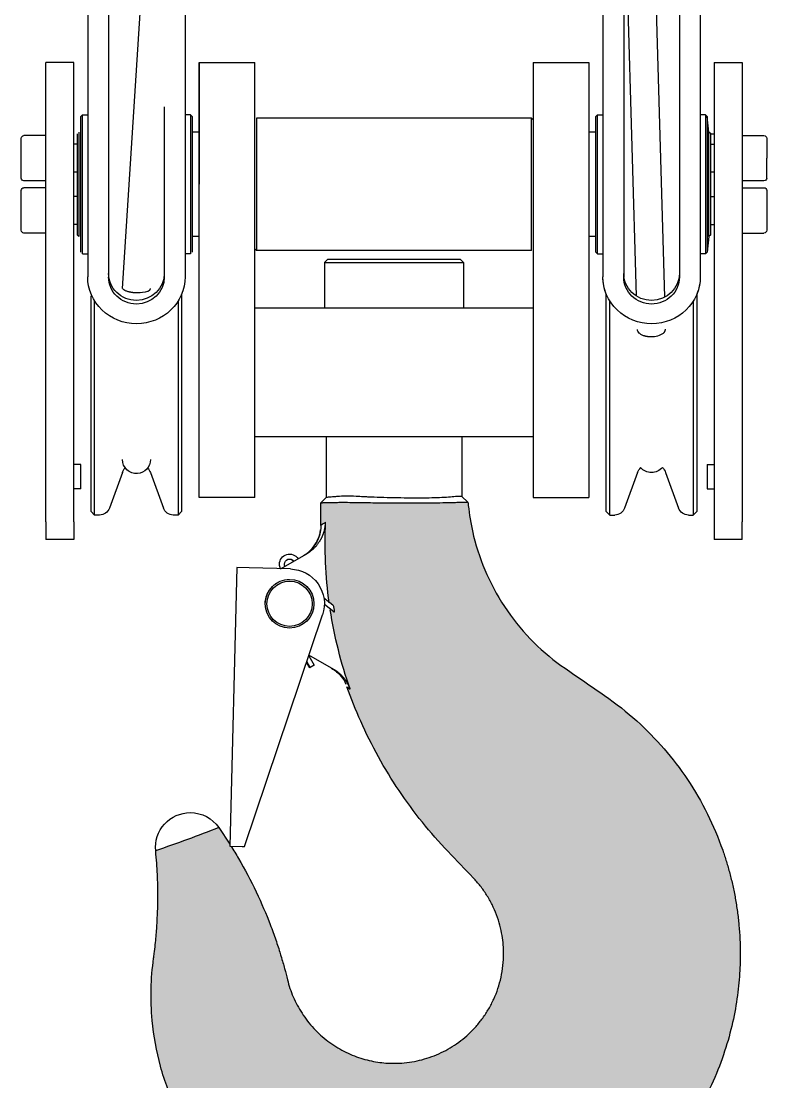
# Model space of a CAD drawing. Extents: x -1899985 to -450366, y 556196 to 2151267.
# Drawn here: x -1076941.5 to -1076604.9, y 575180.2 to 575659 of the extents above; entities that cross this region are included whole.
import ezdxf

# ---------------------------------------------------------------- set-up
doc = ezdxf.new("R2010")
doc.units = 0
doc.header["$LTSCALE"] = 1000
doc.header["$MEASUREMENT"] = 0
for name, color, linetype in [('A-LIN-V', 9, 'Continuous'), ('EWHS5T6M-2', 7, 'Continuous'), ('FHSGH10105-主梁-04', 7, 'Continuous'), ('零件1^葫芦小车', 7, 'Continuous')]:
    doc.layers.add(name, color=color, linetype=linetype)

# ---------------------------------------------------------------- blocks, each defined once
blk = doc.blocks.new('w4234')
h = blk.add_hatch(color=2)
h.dxf.hatch_style = 1
edge = h.paths.add_edge_path()
edge.add_ellipse((1597002.62, -80130.85), major_axis=(-945.59, 0), ratio=1, start_angle=428.90986, end_angle=430.75307, ccw=False)
edge.add_line((1596662.36, -81013.11), (1596657.41, -81020.6))
edge.add_line((1596657.41, -81020.6), (1596656.86, -81021.42))
edge.add_line((1596656.86, -81021.42), (1596656.89, -81021.42))
edge.add_spline(control_points=[(1596656.89, -81021.42), (1596655.74, -81023.26), (1596654.61, -81025.14), (1596650.65, -81031.94), (1596647.97, -81037.03), (1596643.15, -81047.14), (1596641.02, -81052.16), (1596638.29, -81059.26), (1596637.46, -81061.56), (1596635.95, -81065.94), (1596635.27, -81068.03), (1596634.56, -81070.33), (1596634.46, -81070.66), (1596633.69, -81073.2), (1596633.17, -81075.01), (1596632.24, -81078.42), (1596631.83, -81080.02), (1596630.76, -81084.37), (1596629.91, -81086.95), (1596627.73, -81092.03), (1596626.4, -81094.53), (1596623.3, -81099.31), (1596621.53, -81101.59), (1596617.6, -81105.82), (1596615.45, -81107.76), (1596610.87, -81111.22), (1596608.45, -81112.73), (1596603.46, -81115.29), (1596600.9, -81116.34), (1596595.77, -81117.97), (1596593.2, -81118.56), (1596588.16, -81119.32), (1596585.7, -81119.49), (1596581.76, -81119.49), (1596580.2, -81119.42), (1596577.11, -81119.12), (1596575.58, -81118.91), (1596572.54, -81118.33), (1596571.05, -81117.97), (1596568.09, -81117.12), (1596566.64, -81116.62), (1596563.78, -81115.5), (1596562.38, -81114.87), (1596559.64, -81113.49), (1596558.3, -81112.73), (1596555.69, -81111.09), (1596554.42, -81110.21), (1596551.95, -81108.31), (1596550.76, -81107.31), (1596548.45, -81105.16), (1596547.35, -81104.03), (1596545.23, -81101.64), (1596544.22, -81100.38), (1596542.31, -81097.75), (1596541.41, -81096.38), (1596539.73, -81093.51), (1596538.96, -81092.02), (1596537.56, -81088.94), (1596536.93, -81087.34), (1596535.83, -81084.06), (1596535.36, -81082.38), (1596534.6, -81078.93), (1596534.31, -81077.18), (1596533.92, -81073.61), (1596533.82, -81071.81), (1596533.82, -81067.53), (1596534.01, -81064.73), (1596534.76, -81060.26), (1596535.09, -81058.73), (1596535.92, -81055.63), (1596536.42, -81054.06), (1596537.6, -81050.94), (1596538.28, -81049.39), (1596539.79, -81046.37), (1596540.62, -81044.89), (1596542.42, -81042.05), (1596543.39, -81040.69), (1596545.4, -81038.13), (1596546.46, -81036.92), (1596551.26, -81031.89), (1596555.13, -81027.84), (1596562.92, -81019.69), (1596566.81, -81015.26), (1596574.22, -81006.05), (1596577.73, -81001.27), (1596584.36, -80991.41), (1596587.47, -80986.33), (1596593.25, -80975.89), (1596595.92, -80970.55), (1596600.62, -80959.99), (1596602.69, -80954.8), (1596604.54, -80949.54)], knot_values=[0, 0, 0, 0, 0.012094, 0.012094, 0.043169, 0.043169, 0.074245, 0.074245, 0.089782, 0.089782, 0.10532, 0.10532, 0.108005, 0.108005, 0.126597, 0.126597, 0.14519, 0.14519, 0.171955, 0.171955, 0.198721, 0.198721, 0.225486, 0.225486, 0.252251, 0.252251, 0.279017, 0.279017, 0.305782, 0.305782, 0.332547, 0.332547, 0.359313, 0.359313, 0.3769, 0.3769, 0.394487, 0.394487, 0.412074, 0.412074, 0.429662, 0.429662, 0.447249, 0.447249, 0.464836, 0.464836, 0.482423, 0.482423, 0.500011, 0.500011, 0.517598, 0.517598, 0.535185, 0.535185, 0.552772, 0.552772, 0.570359, 0.570359, 0.587947, 0.587947, 0.605534, 0.605534, 0.623121, 0.623121, 0.640708, 0.640708, 0.664579, 0.664579, 0.676514, 0.676514, 0.688449, 0.688449, 0.700384, 0.700384, 0.712319, 0.712319, 0.724254, 0.724254, 0.736189, 0.736189, 0.777684, 0.777684, 0.822741, 0.822741, 0.867798, 0.867798, 0.912855, 0.912855, 0.957912, 0.957912, 1, 1, 1, 1], degree=3, periodic=0)
edge.add_line((1596604.54, -80949.54), (1596603.15, -80950.53))
edge.add_ellipse((1596414.09, -80884.25), major_axis=(200.34, 0), ratio=1, start_angle=340.6813, end_angle=351.3249)
edge.add_line((1596612.13, -80914.47), (1596610.48, -80915.76))
edge.add_spline(control_points=[(1596610.48, -80915.76), (1596610.44, -80915.79), (1596610.41, -80915.8), (1596610.38, -80915.8), (1596610.35, -80915.79), (1596610.32, -80915.77), (1596610.3, -80915.74), (1596610.28, -80915.71), (1596610.26, -80915.66), (1596610.25, -80915.6), (1596610.23, -80915.55), (1596610.22, -80915.48), (1596610.22, -80915.41), (1596610.21, -80915.3), (1596610.2, -80915.17), (1596610.21, -80915.05), (1596610.22, -80914.86), (1596610.24, -80914.66), (1596610.26, -80914.47), (1596610.3, -80914.2), (1596610.36, -80913.94), (1596610.43, -80913.7), (1596610.49, -80913.45), (1596610.57, -80913.22), (1596610.66, -80913.02), (1596610.71, -80912.91), (1596610.76, -80912.81), (1596610.82, -80912.74), (1596610.85, -80912.7), (1596610.88, -80912.66), (1596610.91, -80912.64)], knot_values=[0, 0, 0, 0, 0.06223, 0.06223, 0.06223, 0.125059, 0.125059, 0.125059, 0.182556, 0.182556, 0.182556, 0.239933, 0.239933, 0.239933, 0.329747, 0.329747, 0.329747, 0.462371, 0.462371, 0.462371, 0.647003, 0.647003, 0.647003, 0.834607, 0.834607, 0.834607, 0.943556, 0.943556, 0.943556, 1, 1, 1, 1], degree=3, periodic=0)
edge.add_line((1596610.91, -80912.64), (1596612.59, -80911.33))
edge.add_ellipse((1596414.09, -80884.25), major_axis=(200.34, 0), ratio=1, start_angle=352.2315, end_angle=362.5739)
edge.add_ellipse((1596701.13, -80749.26), major_axis=(153.06, 0), ratio=1, start_angle=235.4035, end_angle=236.3361)
edge.add_ellipse((1596701.13, -80749.26), major_axis=(153.06, 0), ratio=1, start_angle=236.3361, end_angle=236.3512)
edge.add_line((1596616.32, -80876.68), (1596616.32, -80875.55))
edge.add_line((1596616.32, -80875.55), (1596616.32, -80866.44))
edge.add_spline(control_points=[(1596616.32, -80866.44), (1596616.3, -80866.44), (1596616.27, -80866.44), (1596616.01, -80866.43), (1596615.57, -80866.42), (1596614.92, -80866.4), (1596614.12, -80866.38), (1596613.15, -80866.35), (1596611.71, -80866.32), (1596609.72, -80866.28), (1596606.8, -80866.24), (1596602.55, -80866.28), (1596597.28, -80866.37), (1596590.57, -80866.45), (1596582.11, -80866.51), (1596570.68, -80866.53), (1596561.61, -80866.44), (1596556.45, -80866.31), (1596554.14, -80866.24), (1596553, -80866.2), (1596552.07, -80866.16), (1596550.43, -80866.16), (1596550.13, -80866.16), (1596549.91, -80866.16)], knot_values=[0, 0, 0, 0, 0.023008, 0.046985, 0.071916, 0.097784, 0.124572, 0.144341, 0.171112, 0.217444, 0.250912, 0.29895, 0.377038, 0.419517, 0.501427, 0.62005, 0.748963, 0.803749, 0.842652, 0.866405, 0.874501, 0.907064, 1, 1, 1, 1], degree=3, periodic=0)
edge.add_spline(control_points=[(1596549.91, -80866.16), (1596549.83, -80867.16), (1596549.72, -80868.15), (1596549.12, -80873.24), (1596548.37, -80877.38), (1596545.91, -80887.37), (1596543.9, -80893.23), (1596538.81, -80904.58), (1596535.72, -80910.07), (1596528.58, -80920.37), (1596524.54, -80925.18), (1596515.77, -80933.89), (1596511.04, -80937.79), (1596500.26, -80945.21), (1596494.06, -80949.49), (1596482.98, -80957.12), (1596478.18, -80960.94), (1596469.3, -80968.95), (1596465.21, -80973.13), (1596457.62, -80981.92), (1596454.11, -80986.53), (1596447.58, -80996.3), (1596444.56, -81001.47), (1596439.26, -81012.11), (1596436.95, -81017.53), (1596434.33, -81025.01), (1596433.78, -81026.72), (1596432.71, -81030.19), (1596432.2, -81031.96), (1596431.24, -81035.57), (1596430.8, -81037.41), (1596429.96, -81041.15), (1596429.58, -81043.06), (1596428.88, -81046.95), (1596428.57, -81048.93), (1596428.02, -81052.96), (1596427.79, -81055), (1596427.21, -81061.26), (1596427, -81065.56), (1596427, -81073.25), (1596427.12, -81076.72), (1596427.65, -81084.01), (1596428.08, -81087.85), (1596429.33, -81095.83), (1596430.15, -81099.98), (1596432.29, -81108.54), (1596433.6, -81112.94), (1596436.78, -81121.88), (1596438.65, -81126.42), (1596443.01, -81135.53), (1596445.49, -81140.1), (1596451.09, -81149.11), (1596454.2, -81153.55), (1596461.03, -81162.17), (1596464.75, -81166.34), (1596472.72, -81174.26), (1596476.98, -81178.02), (1596485.93, -81185), (1596490.62, -81188.22), (1596500.3, -81194.06), (1596505.29, -81196.66), (1596515.42, -81201.22), (1596520.55, -81203.18), (1596530.82, -81206.43), (1596535.95, -81207.73), (1596546.07, -81209.74), (1596551.06, -81210.43), (1596560.8, -81211.3), (1596565.54, -81211.46), (1596574.69, -81211.35), (1596579.1, -81211.08), (1596589.74, -81209.95), (1596596.24, -81208.75), (1596609.18, -81205.22), (1596615.61, -81202.89), (1596628.17, -81197.08), (1596634.28, -81193.6), (1596645.92, -81185.56), (1596651.44, -81180.99), (1596661.65, -81170.91), (1596666.33, -81165.4), (1596674.66, -81153.63), (1596678.3, -81147.37), (1596684.4, -81134.39), (1596686.86, -81127.66), (1596690.57, -81114), (1596691.81, -81107.08), (1596692.9, -81095.41), (1596693.06, -81090.65), (1596692.85, -81081.25), (1596692.47, -81076.61), (1596691.76, -81071.41), (1596691.64, -81070.47), (1596691.22, -81067.22), (1596690.95, -81064.65), (1596690.53, -81059.84), (1596690.37, -81057.61), (1596690.01, -81051.32), (1596689.93, -81047.66), (1596689.92, -81040.77), (1596689.99, -81037.54), (1596690.3, -81030.88), (1596690.54, -81027.44), (1596690.91, -81023.6)], knot_values=[0, 0, 0, 0, 0.005894, 0.005894, 0.030053, 0.030053, 0.064391, 0.064391, 0.098729, 0.098729, 0.133067, 0.133067, 0.167406, 0.167406, 0.20826, 0.20826, 0.244777, 0.244777, 0.281295, 0.281295, 0.317812, 0.317812, 0.354329, 0.354329, 0.387959, 0.387959, 0.397632, 0.397632, 0.407305, 0.407305, 0.416978, 0.416978, 0.426651, 0.426651, 0.436324, 0.436324, 0.445997, 0.445997, 0.465343, 0.465343, 0.479597, 0.479597, 0.493851, 0.493851, 0.508105, 0.508105, 0.522359, 0.522359, 0.536613, 0.536613, 0.550867, 0.550867, 0.565121, 0.565121, 0.579374, 0.579374, 0.593628, 0.593628, 0.607882, 0.607882, 0.622136, 0.622136, 0.63639, 0.63639, 0.650644, 0.650644, 0.664898, 0.664898, 0.679151, 0.679151, 0.693405, 0.693405, 0.715098, 0.715098, 0.73679, 0.73679, 0.758483, 0.758483, 0.780175, 0.780175, 0.801868, 0.801868, 0.82356, 0.82356, 0.845252, 0.845252, 0.866945, 0.866945, 0.882014, 0.882014, 0.897082, 0.897082, 0.899258, 0.899258, 0.911851, 0.911851, 0.924444, 0.924444, 0.949629, 0.949629, 0.974815, 0.974815, 1, 1, 1, 1], degree=3, periodic=0)
h.paths.add_polyline_path([(1596656.86, -81021.42), (1596657.41, -81020.6), (1596657.43, -81021.41), (1596656.89, -81021.42)], flags=16)
at = {"color": 2}
for p, q in [((1596441.11, -80699.13), (1596441.89, -80692.06)), ((1596441.89, -80692.06), (1596442.68, -80691.28)), ((1596492.18, -80692.06), (1596491.39, -80691.28)), ((1596440.32, -80699.92), (1596438.75, -80699.92)), ((1596440.32, -80745.49), (1596441.11, -80746.28)), ((1596441.11, -80746.28), (1596441.89, -80753.35)), ((1596441.89, -80753.35), (1596442.68, -80754.13))]:
    blk.add_line(p, q, dxfattribs=at)
at = {"layer": 'EWHS5T6M-2', "color": 2, "linetype": 'Continuous'}
for p, q in [((1596445.03, -80619.12), (1596445.03, -80687.82)), ((1596445.03, -80619.12), (1596445.03, -80687.82)), ((1596454.46, -80618.66), (1596454.46, -80687.67)), ((1596479.61, -80618.66), (1596479.61, -80687.67)), ((1596489.03, -80619.12), (1596489.03, -80687.82)), ((1596489.03, -80619.12), (1596489.03, -80687.82)), ((1596677.61, -80619.12), (1596677.61, -80687.82)), ((1596712.18, -80618.66), (1596712.18, -80687.67)), ((1596721.61, -80619.12), (1596721.61, -80687.82)), ((1596438.75, -80667.7), (1596426.18, -80667.7)), ((1596426.18, -80667.7), (1596426.18, -80722.7)), ((1596438.75, -80667.7), (1596426.18, -80667.7)), ((1596426.18, -80667.7), (1596426.18, -80722.7)), ((1596438.75, -80667.7), (1596438.75, -80722.7)), ((1596438.75, -80667.7), (1596438.75, -80699.92)), ((1596495.32, -80667.7), (1596495.32, -80722.7)), ((1596520.46, -80667.7), (1596495.32, -80667.7)), ((1596495.32, -80667.7), (1596495.32, -80722.7)), ((1596520.46, -80667.7), (1596495.32, -80667.7)), ((1596520.46, -80667.7), (1596520.46, -80722.7)), ((1596520.46, -80667.7), (1596520.46, -80722.7)), ((1596646.18, -80722.7), (1596646.18, -80667.7)), ((1596671.32, -80667.7), (1596646.18, -80667.7)), ((1596646.18, -80722.7), (1596646.18, -80667.7)), ((1596671.32, -80667.7), (1596646.18, -80667.7)), ((1596671.32, -80722.7), (1596671.32, -80667.7)), ((1596671.32, -80667.7), (1596671.32, -80722.7)), ((1596727.89, -80722.7), (1596727.89, -80667.7)), ((1596727.89, -80667.7), (1596740.46, -80667.7)), ((1596740.46, -80722.7), (1596740.46, -80667.7)), ((1596445.03, -80687.82), (1596445.03, -80764.41)), ((1596445.03, -80687.82), (1596445.03, -80764.41)), ((1596454.46, -80687.67), (1596454.46, -80764.6)), ((1596479.61, -80687.67), (1596479.61, -80764.6)), ((1596489.03, -80687.82), (1596489.03, -80764.41)), ((1596489.03, -80687.82), (1596489.03, -80764.41)), ((1596677.61, -80687.82), (1596677.61, -80764.41)), ((1596687.03, -80687.67), (1596687.03, -80764.6)), ((1596712.18, -80687.67), (1596712.18, -80764.6)), ((1596721.61, -80687.82), (1596721.61, -80764.41)), ((1596441.89, -80692.06), (1596441.89, -80753.35)), ((1596442.68, -80691.28), (1596445.03, -80691.28)), ((1596442.68, -80691.28), (1596442.68, -80754.13)), ((1596442.68, -80691.28), (1596445.03, -80691.28)), ((1596491.39, -80691.28), (1596489.03, -80691.28)), ((1596491.39, -80691.28), (1596489.03, -80691.28)), ((1596491.39, -80754.13), (1596491.39, -80691.28)), ((1596492.18, -80753.35), (1596492.18, -80692.06)), ((1596492.18, -80753.35), (1596492.18, -80692.06)), ((1596520.46, -80693.63), (1596521.25, -80692.85)), ((1596520.46, -80693.63), (1596521.25, -80692.85)), ((1596521.25, -80752.56), (1596521.25, -80692.85)), ((1596521.25, -80692.85), (1596645.39, -80692.85)), ((1596521.25, -80752.56), (1596521.25, -80692.85)), ((1596521.25, -80692.85), (1596645.39, -80692.85)), ((1596645.39, -80692.85), (1596645.39, -80752.56)), ((1596645.39, -80692.85), (1596645.39, -80752.56)), ((1596674.46, -80692.06), (1596675.25, -80691.28)), ((1596674.46, -80692.06), (1596674.46, -80753.35)), ((1596675.25, -80691.28), (1596675.25, -80754.13)), ((1596675.25, -80691.28), (1596677.61, -80691.28)), ((1596723.96, -80691.28), (1596721.61, -80691.28)), ((1596724.75, -80692.06), (1596723.96, -80691.28)), ((1596723.96, -80754.13), (1596723.96, -80691.28)), ((1596724.75, -80753.35), (1596724.75, -80692.06)), ((1596415.02, -80701.96), (1596415.02, -80710.92)), ((1596415.02, -80701.96), (1596415.02, -80710.92)), ((1596426.18, -80700.7), (1596416.28, -80700.7)), ((1596426.18, -80700.7), (1596416.28, -80700.7)), ((1596440.32, -80699.92), (1596441.11, -80699.13)), ((1596440.32, -80699.92), (1596441.11, -80699.13)), ((1596440.32, -80745.49), (1596440.32, -80699.92)), ((1596441.11, -80746.28), (1596441.11, -80699.13)), ((1596492.18, -80699.13), (1596495.32, -80699.13)), ((1596492.18, -80699.13), (1596495.32, -80699.13)), ((1596671.32, -80699.13), (1596674.46, -80699.13)), ((1596725.53, -80699.13), (1596725.53, -80746.28)), ((1596726.32, -80699.92), (1596726.32, -80745.49)), ((1596740.46, -80700.7), (1596750.36, -80700.7)), ((1596751.62, -80719.88), (1596751.62, -80701.96)), ((1596415.02, -80705.53), (1596415.02, -80705.52)), ((1596415.02, -80705.53), (1596415.02, -80705.52)), ((1596440.32, -80704.63), (1596438.75, -80704.63)), ((1596726.32, -80704.63), (1596727.89, -80704.63)), ((1596415.02, -80719.88), (1596415.02, -80710.92)), ((1596415.02, -80719.88), (1596415.02, -80710.92)), ((1596416.28, -80721.13), (1596426.18, -80721.13)), ((1596416.28, -80721.13), (1596426.18, -80721.13)), ((1596438.75, -80717.2), (1596440.32, -80717.2)), ((1596726.32, -80717.2), (1596727.89, -80717.2)), ((1596740.46, -80721.13), (1596750.36, -80721.13)), ((1596415.02, -80725.53), (1596415.02, -80743.45)), ((1596415.02, -80725.53), (1596415.02, -80743.45)), ((1596426.18, -80724.28), (1596416.28, -80724.28)), ((1596426.18, -80724.28), (1596416.28, -80724.28)), ((1596426.18, -80722.7), (1596426.18, -80867.66)), ((1596426.18, -80722.7), (1596426.18, -80867.66)), ((1596438.75, -80722.7), (1596438.75, -80867.66)), ((1596495.32, -80722.7), (1596495.32, -80824.85)), ((1596495.32, -80722.7), (1596495.32, -80824.85)), ((1596520.46, -80722.7), (1596520.46, -80824.85)), ((1596520.46, -80722.7), (1596520.46, -80824.85)), ((1596646.18, -80824.85), (1596646.18, -80722.7)), ((1596646.18, -80824.85), (1596646.18, -80722.7)), ((1596671.32, -80824.85), (1596671.32, -80722.7)), ((1596671.32, -80824.85), (1596671.32, -80722.7)), ((1596727.89, -80867.66), (1596727.89, -80722.7)), ((1596740.46, -80867.66), (1596740.46, -80722.7)), ((1596740.46, -80724.28), (1596750.36, -80724.28)), ((1596751.62, -80743.45), (1596751.62, -80725.53)), ((1596440.32, -80728.2), (1596438.75, -80728.2)), ((1596726.32, -80728.2), (1596727.89, -80728.2)), ((1596426.18, -80744.7), (1596416.28, -80744.7)), ((1596426.18, -80744.7), (1596416.28, -80744.7)), ((1596440.32, -80740.78), (1596438.75, -80740.78)), ((1596438.75, -80740.78), (1596438.75, -80849.2)), ((1596440.32, -80740.78), (1596438.75, -80740.78)), ((1596440.32, -80745.49), (1596440.32, -80740.78)), ((1596726.32, -80745.49), (1596725.53, -80746.28)), ((1596726.32, -80740.78), (1596727.89, -80740.78)), ((1596740.46, -80744.7), (1596750.36, -80744.7)), ((1596492.18, -80746.28), (1596495.32, -80746.28)), ((1596492.18, -80746.28), (1596495.32, -80746.28)), ((1596671.32, -80746.28), (1596674.46, -80746.28)), ((1596442.68, -80754.13), (1596445.03, -80754.13)), ((1596442.68, -80754.13), (1596445.03, -80754.13)), ((1596491.39, -80754.13), (1596489.03, -80754.13)), ((1596491.39, -80754.13), (1596489.03, -80754.13)), ((1596492.18, -80753.35), (1596491.39, -80754.13)), ((1596492.18, -80753.35), (1596491.39, -80754.13)), ((1596521.25, -80752.56), (1596645.39, -80752.56)), ((1596521.25, -80752.56), (1596645.39, -80752.56)), ((1596646.18, -80751.78), (1596645.39, -80752.56)), ((1596646.18, -80751.78), (1596645.39, -80752.56)), ((1596675.25, -80754.13), (1596677.61, -80754.13)), ((1596723.96, -80754.13), (1596721.61, -80754.13)), ((1596553.46, -80756.49), (1596551.89, -80758.06)), ((1596553.46, -80756.49), (1596551.89, -80758.06)), ((1596614.75, -80758.06), (1596551.89, -80758.06)), ((1596551.89, -80758.06), (1596551.89, -80778.49)), ((1596614.75, -80758.06), (1596551.89, -80758.06)), ((1596551.89, -80758.06), (1596551.89, -80778.49)), ((1596613.18, -80756.49), (1596553.46, -80756.49)), ((1596613.18, -80756.49), (1596553.46, -80756.49)), ((1596613.18, -80756.49), (1596614.75, -80758.06)), ((1596613.18, -80756.49), (1596614.75, -80758.06)), ((1596614.75, -80758.06), (1596614.75, -80778.49)), ((1596614.75, -80758.06), (1596614.75, -80778.49)), ((1596446.61, -80772.3), (1596446.61, -80870.42)), ((1596446.61, -80772.3), (1596446.61, -80870.42)), ((1596487.46, -80870.42), (1596487.46, -80772.3)), ((1596487.46, -80870.42), (1596487.46, -80772.3)), ((1596679.18, -80772.3), (1596679.18, -80870.42)), ((1596720.03, -80870.42), (1596720.03, -80772.99)), ((1596448.18, -80775.36), (1596448.18, -80871.99)), ((1596485.89, -80871.99), (1596485.89, -80775.36)), ((1596646.18, -80778.49), (1596520.46, -80778.49)), ((1596646.18, -80778.49), (1596520.46, -80778.49)), ((1596680.75, -80775.36), (1596680.75, -80871.99)), ((1596718.46, -80871.99), (1596718.46, -80775.36)), ((1596495.32, -80824.85), (1596495.32, -80864.13)), ((1596495.32, -80824.85), (1596495.32, -80864.13)), ((1596520.46, -80824.85), (1596520.46, -80864.13)), ((1596520.46, -80824.85), (1596520.46, -80864.13)), ((1596646.18, -80864.13), (1596646.18, -80824.85)), ((1596646.18, -80864.13), (1596646.18, -80824.85)), ((1596671.32, -80864.13), (1596671.32, -80824.85)), ((1596671.32, -80864.13), (1596671.32, -80824.85)), ((1596520.46, -80836.63), (1596646.18, -80836.63)), ((1596520.46, -80836.63), (1596646.18, -80836.63)), ((1596552.68, -80836.63), (1596552.68, -80863.64)), ((1596552.68, -80836.63), (1596552.68, -80863.64)), ((1596613.96, -80836.63), (1596613.96, -80864.08)), ((1596613.96, -80836.63), (1596613.96, -80864.08)), ((1596441.89, -80849.2), (1596438.75, -80849.2)), ((1596441.89, -80849.2), (1596438.75, -80849.2)), ((1596441.89, -80849.2), (1596441.89, -80860.2)), ((1596441.89, -80849.2), (1596441.89, -80860.2)), ((1596724.75, -80860.2), (1596724.75, -80849.2)), ((1596724.75, -80849.2), (1596727.89, -80849.2)), ((1596460.68, -80852.86), (1596454.85, -80868.89)), ((1596460.68, -80852.86), (1596454.85, -80868.89)), ((1596473.38, -80852.86), (1596479.22, -80868.89)), ((1596473.38, -80852.86), (1596479.22, -80868.89)), ((1596693.26, -80852.86), (1596687.42, -80868.89)), ((1596705.96, -80852.86), (1596711.79, -80868.89)), ((1596441.89, -80860.2), (1596438.75, -80860.2)), ((1596438.75, -80860.2), (1596438.75, -80867.66)), ((1596441.89, -80860.2), (1596438.75, -80860.2)), ((1596724.75, -80860.2), (1596727.89, -80860.2)), ((1596520.46, -80864.13), (1596495.32, -80864.13)), ((1596520.46, -80864.13), (1596495.32, -80864.13)), ((1596552.68, -80863.64), (1596549.91, -80866.16)), ((1596552.68, -80863.64), (1596549.91, -80866.16)), ((1596616.32, -80866.44), (1596613.96, -80864.08)), ((1596616.32, -80866.44), (1596613.96, -80864.08)), ((1596646.18, -80864.13), (1596671.32, -80864.13)), ((1596646.18, -80864.13), (1596671.32, -80864.13)), ((1596426.18, -80867.66), (1596426.18, -80875.13)), ((1596426.18, -80867.66), (1596426.18, -80875.13)), ((1596438.75, -80867.66), (1596438.75, -80875.13)), ((1596438.75, -80867.66), (1596438.75, -80875.13)), ((1596616.32, -80876.68), (1596616.32, -80866.44)), ((1596616.32, -80876.68), (1596616.32, -80866.44)), ((1596727.89, -80875.13), (1596727.89, -80867.66)), ((1596740.46, -80875.13), (1596740.46, -80867.66)), ((1596446.61, -80870.42), (1596448.18, -80871.99)), ((1596446.61, -80870.42), (1596448.18, -80871.99)), ((1596450.42, -80871.99), (1596448.18, -80871.99)), ((1596450.42, -80871.99), (1596448.18, -80871.99)), ((1596485.89, -80871.99), (1596483.65, -80871.99)), ((1596485.89, -80871.99), (1596483.65, -80871.99)), ((1596487.46, -80870.42), (1596485.89, -80871.99)), ((1596487.46, -80870.42), (1596485.89, -80871.99)), ((1596679.18, -80870.42), (1596680.75, -80871.99)), ((1596680.75, -80871.99), (1596682.99, -80871.99)), ((1596716.22, -80871.99), (1596718.46, -80871.99)), ((1596720.03, -80870.42), (1596718.46, -80871.99)), ((1596426.18, -80882.99), (1596426.18, -80875.13)), ((1596426.18, -80882.99), (1596426.18, -80875.13)), ((1596438.75, -80875.13), (1596438.75, -80882.99)), ((1596438.75, -80875.13), (1596438.75, -80882.99)), ((1596727.89, -80875.13), (1596727.89, -80882.99)), ((1596740.46, -80875.13), (1596740.46, -80882.99)), ((1596426.18, -80882.99), (1596438.75, -80882.99)), ((1596426.18, -80882.99), (1596438.75, -80882.99)), ((1596727.89, -80882.99), (1596740.46, -80882.99)), ((1596634.49, -80896.24), (1596622.72, -80889.44)), ((1596634.49, -80896.24), (1596622.72, -80889.44)), ((1596630.06, -80896.35), (1596648.73, -80895.88)), ((1596630.06, -80896.35), (1596648.73, -80895.88)), ((1596648.73, -80895.88), (1596654.22, -80895.74)), ((1596648.73, -80895.88), (1596654.22, -80895.74)), ((1596654.22, -80895.74), (1596657.43, -81021.41)), ((1596654.22, -80895.74), (1596657.43, -81021.41)), ((1596610.48, -80915.76), (1596614.75, -80912.44)), ((1596610.48, -80915.76), (1596614.75, -80912.44)), ((1596610.91, -80912.64), (1596614.96, -80909.49)), ((1596610.91, -80912.64), (1596614.96, -80909.49)), ((1596650.78, -81021.58), (1596615.57, -80917.08)), ((1596650.78, -81021.58), (1596615.57, -80917.08)), ((1596610.41, -80941.78), (1596621.7, -80935.27)), ((1596610.41, -80941.78), (1596621.7, -80935.27)), ((1596621.81, -80935.59), (1596619.38, -80939.78)), ((1596621.81, -80935.59), (1596619.38, -80939.78)), ((1596619.38, -80939.78), (1596621.09, -80940.77)), ((1596619.38, -80939.78), (1596621.09, -80940.77)), ((1596621.09, -80940.77), (1596622.65, -80938.08)), ((1596621.09, -80940.77), (1596622.65, -80938.08)), ((1596621.31, -80940.9), (1596621.09, -80940.77)), ((1596621.31, -80940.9), (1596621.09, -80940.77)), ((1596621.31, -80940.9), (1596622.75, -80938.4)), ((1596621.31, -80940.9), (1596622.75, -80938.4)), ((1596604.54, -80949.54), (1596603.15, -80950.53)), ((1596604.54, -80949.54), (1596603.15, -80950.53)), ((1596662.36, -81013.11), (1596657.41, -81020.6)), ((1596662.36, -81013.11), (1596657.41, -81020.6)), ((1596651.93, -81021.55), (1596650.78, -81021.58)), ((1596651.93, -81021.55), (1596650.78, -81021.58)), ((1596657.43, -81021.41), (1596651.93, -81021.55)), ((1596657.43, -81021.41), (1596651.93, -81021.55))]:
    blk.add_line(p, q, dxfattribs=at)
for centre, radius, start, end in [((1596416.28, -80701.96), 1.26, 90, 180), ((1596416.28, -80701.96), 1.26, 90, 180), ((1596750.36, -80701.96), 1.26, 0, 90), ((1596416.28, -80719.88), 1.26, 180, 270), ((1596416.28, -80719.88), 1.26, 180, 270), ((1596750.36, -80719.88), 1.26, 270, 360), ((1596416.28, -80725.53), 1.26, 90, 180), ((1596416.28, -80725.53), 1.26, 90, 180), ((1596750.36, -80725.53), 1.26, 0, 90), ((1596416.28, -80743.45), 1.26, 180, 270), ((1596416.28, -80743.45), 1.26, 180, 270), ((1596750.36, -80743.45), 1.26, 270, 0), ((1596467.03, -80855.18), 6.76, 136.321, 160), ((1596467.03, -80855.18), 6.76, 136.321, 160), ((1596467.03, -80855.18), 6.76, 20, 43.2475), ((1596467.03, -80855.18), 6.76, 20, 43.2475), ((1596699.61, -80855.18), 6.76, 138.8327, 160), ((1596699.61, -80855.18), 6.76, 20, 41.6193), ((1596450.42, -80867.28), 4.71, 270, 340), ((1596450.42, -80867.28), 4.71, 270, 340), ((1596483.65, -80867.28), 4.71, 200, 270), ((1596483.65, -80867.28), 4.71, 200, 270), ((1596682.99, -80867.28), 4.71, 270, 340), ((1596716.22, -80867.28), 4.71, 200, 270), ((1596414.09, -80884.25), 200.34, 352.1432, 2.5739), ((1596414.09, -80884.25), 200.34, 352.1432, 2.5739), ((1596701.13, -80749.26), 153.06, 235.4035, 236.3512), ((1596701.13, -80749.26), 153.06, 235.4035, 236.3512), ((1596632.15, -80876.58), 15.87, 179.9284, 225.3845), ((1596632.15, -80876.58), 15.87, 179.9284, 225.3845), ((1596630.46, -80894.2), 4.56, 0, 146.9271), ((1596630.46, -80894.2), 4.56, 0, 146.9271), ((1596630.46, -80894.2), 2.33, 90.0009, 143.9909), ((1596630.46, -80894.2), 2.33, 0, 143.9909), ((1596630.46, -80894.2), 2.33, 90.0009, 143.9909), ((1596630.46, -80894.2), 2.33, 0, 143.9909), ((1596630.46, -80912.06), 15.71, 91.46, 198.6207), ((1596630.46, -80912.06), 15.71, 91.46, 198.6207), ((1596630.46, -80894.2), 2.33, 336.0091, 0), ((1596630.46, -80894.2), 2.33, 336.0091, 0), ((1596630.46, -80894.2), 4.56, 333.4077, 0), ((1596630.46, -80894.2), 4.56, 333.4077, 0), ((1596630.46, -80912.06), 11, 0, 180), ((1596630.46, -80912.06), 11, 0, 180), ((1596630.46, -80912.06), 10.21, 0, 180), ((1596630.46, -80912.06), 10.21, 0, 180), ((1596630.46, -80912.06), 11, 0, 90.0009), ((1596630.46, -80912.06), 11, 0, 90.0009), ((1596630.46, -80912.06), 11, 180, 0), ((1596630.46, -80912.06), 11, 180, 0), ((1596630.46, -80912.06), 10.21, 180, 0), ((1596630.46, -80912.06), 10.21, 180, 0), ((1596630.46, -80912.06), 11, 270.0009, 0), ((1596630.46, -80912.06), 11, 270.0009, 0), ((1596414.09, -80884.25), 200.34, 340.6813, 351.2335), ((1596414.09, -80884.25), 200.34, 340.6813, 351.2335), ((1596675.27, -81022.06), 15.71, 90, 145.2673), ((1596675.27, -81022.06), 15.71, 90, 145.2673), ((1596675.27, -81022.06), 15.71, 354.3957, 90), ((1596675.27, -81022.06), 15.71, 354.3957, 90), ((1597002.62, -80130.85), 945.59, 248.90986, 250.75307), ((1597002.62, -80130.85), 945.59, 248.90986, 250.75307)]:
    blk.add_arc(centre, radius, start, end, dxfattribs=at)
for centre, major_axis, start_param, end_param in [((1596467.03, -80764.41), (-22, 0), 0, 1.570796), ((1596467.03, -80764.41), (-22, 0), 0, 0.380251), ((1596467.03, -80762.97), (-12.57, 0), 0, 1.570796), ((1596467.03, -80764.6), (-12.57, 0), 6.283185, 7.853982), ((1596467.03, -80762.97), (-12.57, 0), 1.570796, 3.141593), ((1596467.03, -80764.41), (-22, 0), 1.570796, 3.141593), ((1596467.03, -80764.6), (-12.57, 0), 1.570796, 3.141593), ((1596467.03, -80764.41), (-22, 0), 2.761341, 3.141593), ((1596699.61, -80764.41), (-22, 0), 0, 1.570796), ((1596699.61, -80762.97), (-12.57, 0), 0, 1.570796), ((1596699.61, -80764.6), (-12.57, 0), 0, 1.570796), ((1596699.61, -80762.97), (-12.57, 0), 1.570796, 3.141593), ((1596699.61, -80764.41), (-22, 0), 1.570796, 3.141593), ((1596699.61, -80764.6), (-12.57, 0), 1.570796, 3.141593)]:
    blk.add_ellipse(centre, major_axis=major_axis, ratio=0.965926, start_param=start_param, end_param=end_param, dxfattribs=at)
for points, degree, knots in [([(1596552.68, -80863.64), (1596552.69, -80863.63), (1596552.73, -80863.63), (1596553.15, -80863.6), (1596553.98, -80863.59), (1596555.35, -80863.64), (1596557.68, -80863.88), (1596562.73, -80864.25), (1596571.22, -80864.42), (1596581.34, -80864.32), (1596589.39, -80864.09), (1596593.99, -80863.91), (1596597.59, -80863.75), (1596601.06, -80863.55), (1596605.13, -80863.45), (1596608.45, -80863.62), (1596610.48, -80863.78), (1596611.93, -80863.9), (1596613.06, -80863.99), (1596613.83, -80864.07), (1596613.92, -80864.08), (1596613.96, -80864.08)], 3, [0, 0, 0, 0, 0.020045, 0.062586, 0.096899, 0.125201, 0.187741, 0.250283, 0.373093, 0.499342, 0.563292, 0.624573, 0.648563, 0.687175, 0.749712, 0.81225, 0.849462, 0.874848, 0.92013, 0.961847, 1, 1, 1, 1]), ([(1596552.68, -80863.64), (1596552.69, -80863.63), (1596552.73, -80863.63), (1596553.15, -80863.6), (1596553.98, -80863.59), (1596555.35, -80863.64), (1596557.68, -80863.88), (1596562.73, -80864.25), (1596571.22, -80864.42), (1596581.34, -80864.32), (1596589.39, -80864.09), (1596593.99, -80863.91), (1596597.59, -80863.75), (1596601.06, -80863.55), (1596605.13, -80863.45), (1596608.45, -80863.62), (1596610.48, -80863.78), (1596611.93, -80863.9), (1596613.06, -80863.99), (1596613.83, -80864.07), (1596613.92, -80864.08), (1596613.96, -80864.08)], 3, [0, 0, 0, 0, 0.020045, 0.062586, 0.096899, 0.125201, 0.187741, 0.250283, 0.373093, 0.499342, 0.563292, 0.624573, 0.648563, 0.687175, 0.749712, 0.81225, 0.849462, 0.874848, 0.92013, 0.961847, 1, 1, 1, 1]), ([(1596549.91, -80866.16), (1596549.83, -80867.16), (1596549.72, -80868.15), (1596549.12, -80873.24), (1596548.37, -80877.38), (1596545.91, -80887.37), (1596543.9, -80893.23), (1596538.81, -80904.58), (1596535.72, -80910.07), (1596528.58, -80920.37), (1596524.54, -80925.18), (1596515.77, -80933.89), (1596511.04, -80937.79), (1596500.26, -80945.21), (1596494.06, -80949.49), (1596482.98, -80957.12), (1596478.18, -80960.94), (1596469.3, -80968.95), (1596465.21, -80973.13), (1596457.62, -80981.92), (1596454.11, -80986.53), (1596447.58, -80996.3), (1596444.56, -81001.47), (1596439.26, -81012.11), (1596436.95, -81017.53), (1596434.33, -81025.01), (1596433.78, -81026.72), (1596432.71, -81030.19), (1596432.2, -81031.96), (1596431.24, -81035.57), (1596430.8, -81037.41), (1596429.96, -81041.15), (1596429.58, -81043.06), (1596428.88, -81046.95), (1596428.57, -81048.93), (1596428.02, -81052.96), (1596427.79, -81055), (1596427.21, -81061.26), (1596427, -81065.56), (1596427, -81073.25), (1596427.12, -81076.72), (1596427.65, -81084.01), (1596428.08, -81087.85), (1596429.33, -81095.83), (1596430.15, -81099.98), (1596432.29, -81108.54), (1596433.6, -81112.94), (1596436.78, -81121.88), (1596438.65, -81126.42), (1596443.01, -81135.53), (1596445.49, -81140.1), (1596451.09, -81149.11), (1596454.2, -81153.55), (1596461.03, -81162.17), (1596464.75, -81166.34), (1596472.72, -81174.26), (1596476.98, -81178.02), (1596485.93, -81185), (1596490.62, -81188.22), (1596500.3, -81194.06), (1596505.29, -81196.66), (1596515.42, -81201.22), (1596520.55, -81203.18), (1596530.82, -81206.43), (1596535.95, -81207.73), (1596546.07, -81209.74), (1596551.06, -81210.43), (1596560.8, -81211.3), (1596565.54, -81211.46), (1596574.69, -81211.35), (1596579.1, -81211.08), (1596589.74, -81209.95), (1596596.24, -81208.75), (1596609.18, -81205.22), (1596615.61, -81202.89), (1596628.17, -81197.08), (1596634.28, -81193.6), (1596645.92, -81185.56), (1596651.44, -81180.99), (1596661.65, -81170.91), (1596666.33, -81165.4), (1596674.66, -81153.63), (1596678.3, -81147.37), (1596684.4, -81134.39), (1596686.86, -81127.66), (1596690.57, -81114), (1596691.81, -81107.08), (1596692.9, -81095.41), (1596693.06, -81090.65), (1596692.85, -81081.25), (1596692.47, -81076.61), (1596691.76, -81071.41), (1596691.64, -81070.47), (1596691.22, -81067.22), (1596690.95, -81064.65), (1596690.53, -81059.84), (1596690.37, -81057.61), (1596690.01, -81051.32), (1596689.93, -81047.66), (1596689.92, -81040.77), (1596689.99, -81037.54), (1596690.3, -81030.88), (1596690.54, -81027.44), (1596690.91, -81023.6)], 3, [0, 0, 0, 0, 0.005894, 0.005894, 0.030053, 0.030053, 0.064391, 0.064391, 0.098729, 0.098729, 0.133067, 0.133067, 0.167406, 0.167406, 0.20826, 0.20826, 0.244777, 0.244777, 0.281295, 0.281295, 0.317812, 0.317812, 0.354329, 0.354329, 0.387959, 0.387959, 0.397632, 0.397632, 0.407305, 0.407305, 0.416978, 0.416978, 0.426651, 0.426651, 0.436324, 0.436324, 0.445997, 0.445997, 0.465343, 0.465343, 0.479597, 0.479597, 0.493851, 0.493851, 0.508105, 0.508105, 0.522359, 0.522359, 0.536613, 0.536613, 0.550867, 0.550867, 0.565121, 0.565121, 0.579374, 0.579374, 0.593628, 0.593628, 0.607882, 0.607882, 0.622136, 0.622136, 0.63639, 0.63639, 0.650644, 0.650644, 0.664898, 0.664898, 0.679151, 0.679151, 0.693405, 0.693405, 0.715098, 0.715098, 0.73679, 0.73679, 0.758483, 0.758483, 0.780175, 0.780175, 0.801868, 0.801868, 0.82356, 0.82356, 0.845252, 0.845252, 0.866945, 0.866945, 0.882014, 0.882014, 0.897082, 0.897082, 0.899258, 0.899258, 0.911851, 0.911851, 0.924444, 0.924444, 0.949629, 0.949629, 0.974815, 0.974815, 1, 1, 1, 1]), ([(1596549.91, -80866.16), (1596549.83, -80867.16), (1596549.72, -80868.15), (1596549.12, -80873.24), (1596548.37, -80877.38), (1596545.91, -80887.37), (1596543.9, -80893.23), (1596538.81, -80904.58), (1596535.72, -80910.07), (1596528.58, -80920.37), (1596524.54, -80925.18), (1596515.77, -80933.89), (1596511.04, -80937.79), (1596500.26, -80945.21), (1596494.06, -80949.49), (1596482.98, -80957.12), (1596478.18, -80960.94), (1596469.3, -80968.95), (1596465.21, -80973.13), (1596457.62, -80981.92), (1596454.11, -80986.53), (1596447.58, -80996.3), (1596444.56, -81001.47), (1596439.26, -81012.11), (1596436.95, -81017.53), (1596434.33, -81025.01), (1596433.78, -81026.72), (1596432.71, -81030.19), (1596432.2, -81031.96), (1596431.24, -81035.57), (1596430.8, -81037.41), (1596429.96, -81041.15), (1596429.58, -81043.06), (1596428.88, -81046.95), (1596428.57, -81048.93), (1596428.02, -81052.96), (1596427.79, -81055), (1596427.21, -81061.26), (1596427, -81065.56), (1596427, -81073.25), (1596427.12, -81076.72), (1596427.65, -81084.01), (1596428.08, -81087.85), (1596429.33, -81095.83), (1596430.15, -81099.98), (1596432.29, -81108.54), (1596433.6, -81112.94), (1596436.78, -81121.88), (1596438.65, -81126.42), (1596443.01, -81135.53), (1596445.49, -81140.1), (1596451.09, -81149.11), (1596454.2, -81153.55), (1596461.03, -81162.17), (1596464.75, -81166.34), (1596472.72, -81174.26), (1596476.98, -81178.02), (1596485.93, -81185), (1596490.62, -81188.22), (1596500.3, -81194.06), (1596505.29, -81196.66), (1596515.42, -81201.22), (1596520.55, -81203.18), (1596530.82, -81206.43), (1596535.95, -81207.73), (1596546.07, -81209.74), (1596551.06, -81210.43), (1596560.8, -81211.3), (1596565.54, -81211.46), (1596574.69, -81211.35), (1596579.1, -81211.08), (1596589.74, -81209.95), (1596596.24, -81208.75), (1596609.18, -81205.22), (1596615.61, -81202.89), (1596628.17, -81197.08), (1596634.28, -81193.6), (1596645.92, -81185.56), (1596651.44, -81180.99), (1596661.65, -81170.91), (1596666.33, -81165.4), (1596674.66, -81153.63), (1596678.3, -81147.37), (1596684.4, -81134.39), (1596686.86, -81127.66), (1596690.57, -81114), (1596691.81, -81107.08), (1596692.9, -81095.41), (1596693.06, -81090.65), (1596692.85, -81081.25), (1596692.47, -81076.61), (1596691.76, -81071.41), (1596691.64, -81070.47), (1596691.22, -81067.22), (1596690.95, -81064.65), (1596690.53, -81059.84), (1596690.37, -81057.61), (1596690.01, -81051.32), (1596689.93, -81047.66), (1596689.92, -81040.77), (1596689.99, -81037.54), (1596690.3, -81030.88), (1596690.54, -81027.44), (1596690.91, -81023.6)], 3, [0, 0, 0, 0, 0.005894, 0.005894, 0.030053, 0.030053, 0.064391, 0.064391, 0.098729, 0.098729, 0.133067, 0.133067, 0.167406, 0.167406, 0.20826, 0.20826, 0.244777, 0.244777, 0.281295, 0.281295, 0.317812, 0.317812, 0.354329, 0.354329, 0.387959, 0.387959, 0.397632, 0.397632, 0.407305, 0.407305, 0.416978, 0.416978, 0.426651, 0.426651, 0.436324, 0.436324, 0.445997, 0.445997, 0.465343, 0.465343, 0.479597, 0.479597, 0.493851, 0.493851, 0.508105, 0.508105, 0.522359, 0.522359, 0.536613, 0.536613, 0.550867, 0.550867, 0.565121, 0.565121, 0.579374, 0.579374, 0.593628, 0.593628, 0.607882, 0.607882, 0.622136, 0.622136, 0.63639, 0.63639, 0.650644, 0.650644, 0.664898, 0.664898, 0.679151, 0.679151, 0.693405, 0.693405, 0.715098, 0.715098, 0.73679, 0.73679, 0.758483, 0.758483, 0.780175, 0.780175, 0.801868, 0.801868, 0.82356, 0.82356, 0.845252, 0.845252, 0.866945, 0.866945, 0.882014, 0.882014, 0.897082, 0.897082, 0.899258, 0.899258, 0.911851, 0.911851, 0.924444, 0.924444, 0.949629, 0.949629, 0.974815, 0.974815, 1, 1, 1, 1]), ([(1596616.32, -80866.44), (1596616.3, -80866.44), (1596616.27, -80866.44), (1596616.01, -80866.43), (1596615.57, -80866.42), (1596614.92, -80866.4), (1596614.12, -80866.38), (1596613.15, -80866.35), (1596611.71, -80866.32), (1596609.72, -80866.28), (1596606.8, -80866.24), (1596602.55, -80866.28), (1596597.28, -80866.37), (1596590.57, -80866.45), (1596582.11, -80866.51), (1596570.68, -80866.53), (1596561.61, -80866.44), (1596556.45, -80866.31), (1596554.14, -80866.24), (1596553, -80866.2), (1596552.07, -80866.16), (1596550.43, -80866.16), (1596550.13, -80866.16), (1596549.91, -80866.16)], 3, [0, 0, 0, 0, 0.023008, 0.046985, 0.071916, 0.097784, 0.124572, 0.144341, 0.171112, 0.217444, 0.250912, 0.29895, 0.377038, 0.419517, 0.501427, 0.62005, 0.748963, 0.803749, 0.842652, 0.866405, 0.874501, 0.907064, 1, 1, 1, 1]), ([(1596616.32, -80866.44), (1596616.3, -80866.44), (1596616.27, -80866.44), (1596616.01, -80866.43), (1596615.57, -80866.42), (1596614.92, -80866.4), (1596614.12, -80866.38), (1596613.15, -80866.35), (1596611.71, -80866.32), (1596609.72, -80866.28), (1596606.8, -80866.24), (1596602.55, -80866.28), (1596597.28, -80866.37), (1596590.57, -80866.45), (1596582.11, -80866.51), (1596570.68, -80866.53), (1596561.61, -80866.44), (1596556.45, -80866.31), (1596554.14, -80866.24), (1596553, -80866.2), (1596552.07, -80866.16), (1596550.43, -80866.16), (1596550.13, -80866.16), (1596549.91, -80866.16)], 3, [0, 0, 0, 0, 0.023008, 0.046985, 0.071916, 0.097784, 0.124572, 0.144341, 0.171112, 0.217444, 0.250912, 0.29895, 0.377038, 0.419517, 0.501427, 0.62005, 0.748963, 0.803749, 0.842652, 0.866405, 0.874501, 0.907064, 1, 1, 1, 1]), ([(1596622.72, -80889.44), (1596618.91, -80887.24), (1596616.62, -80883.45), (1596615.5, -80881.58), (1596614.88, -80879.51), (1596614.27, -80877.41), (1596614.22, -80875.26)], 2, [0, 0, 0, 0.5, 0.5, 0.75, 0.75, 1, 1, 1]), ([(1596622.72, -80889.44), (1596618.91, -80887.24), (1596616.62, -80883.45), (1596615.5, -80881.58), (1596614.88, -80879.51), (1596614.27, -80877.41), (1596614.22, -80875.26)], 2, [0, 0, 0, 0.5, 0.5, 0.75, 0.75, 1, 1, 1]), ([(1596624.18, -80890.29), (1596623.06, -80889.63), (1596621.98, -80888.83), (1596620.02, -80886.9), (1596619.14, -80885.77), (1596617.72, -80883.31), (1596617.18, -80881.98), (1596616.65, -80879.96), (1596616.53, -80879.28), (1596616.44, -80878.61)], 3, [0, 0, 0, 0, 0.2470021, 0.2470021, 0.4999999, 0.4999999, 0.7529976, 0.7529976, 0.8785574, 0.8785574, 0.8785574, 0.8785574]), ([(1596624.18, -80890.29), (1596623.06, -80889.63), (1596621.98, -80888.83), (1596620.02, -80886.9), (1596619.14, -80885.77), (1596617.72, -80883.31), (1596617.18, -80881.98), (1596616.65, -80879.96), (1596616.53, -80879.28), (1596616.44, -80878.61)], 3, [0, 0, 0, 0, 0.2470021, 0.2470021, 0.4999999, 0.4999999, 0.7529976, 0.7529976, 0.8785574, 0.8785574, 0.8785574, 0.8785574]), ([(1596610.48, -80915.76), (1596610.44, -80915.79), (1596610.41, -80915.8), (1596610.38, -80915.8), (1596610.35, -80915.79), (1596610.32, -80915.77), (1596610.3, -80915.74), (1596610.28, -80915.71), (1596610.26, -80915.66), (1596610.25, -80915.6), (1596610.23, -80915.55), (1596610.22, -80915.48), (1596610.22, -80915.41), (1596610.21, -80915.3), (1596610.2, -80915.17), (1596610.21, -80915.05), (1596610.22, -80914.86), (1596610.24, -80914.66), (1596610.26, -80914.47), (1596610.3, -80914.2), (1596610.36, -80913.94), (1596610.43, -80913.7), (1596610.49, -80913.45), (1596610.57, -80913.22), (1596610.66, -80913.02), (1596610.71, -80912.91), (1596610.76, -80912.81), (1596610.82, -80912.74), (1596610.85, -80912.7), (1596610.88, -80912.66), (1596610.91, -80912.64)], 3, [0, 0, 0, 0, 0.06223, 0.06223, 0.06223, 0.125059, 0.125059, 0.125059, 0.182556, 0.182556, 0.182556, 0.239933, 0.239933, 0.239933, 0.329747, 0.329747, 0.329747, 0.462371, 0.462371, 0.462371, 0.647003, 0.647003, 0.647003, 0.834607, 0.834607, 0.834607, 0.943556, 0.943556, 0.943556, 1, 1, 1, 1]), ([(1596610.48, -80915.76), (1596610.44, -80915.79), (1596610.41, -80915.8), (1596610.38, -80915.8), (1596610.35, -80915.79), (1596610.32, -80915.77), (1596610.3, -80915.74), (1596610.28, -80915.71), (1596610.26, -80915.66), (1596610.25, -80915.6), (1596610.23, -80915.55), (1596610.22, -80915.48), (1596610.22, -80915.41), (1596610.21, -80915.3), (1596610.2, -80915.17), (1596610.21, -80915.05), (1596610.22, -80914.86), (1596610.24, -80914.66), (1596610.26, -80914.47), (1596610.3, -80914.2), (1596610.36, -80913.94), (1596610.43, -80913.7), (1596610.49, -80913.45), (1596610.57, -80913.22), (1596610.66, -80913.02), (1596610.71, -80912.91), (1596610.76, -80912.81), (1596610.82, -80912.74), (1596610.85, -80912.7), (1596610.88, -80912.66), (1596610.91, -80912.64)], 3, [0, 0, 0, 0, 0.06223, 0.06223, 0.06223, 0.125059, 0.125059, 0.125059, 0.182556, 0.182556, 0.182556, 0.239933, 0.239933, 0.239933, 0.329747, 0.329747, 0.329747, 0.462371, 0.462371, 0.462371, 0.647003, 0.647003, 0.647003, 0.834607, 0.834607, 0.834607, 0.943556, 0.943556, 0.943556, 1, 1, 1, 1]), ([(1596603.15, -80950.53), (1596604.12, -80947.77), (1596606, -80945.5), (1596607.87, -80943.25), (1596610.41, -80941.78)], 2, [0, 0, 0, 0.5, 0.5, 1, 1, 1]), ([(1596603.15, -80950.53), (1596604.12, -80947.77), (1596606, -80945.5), (1596607.87, -80943.25), (1596610.41, -80941.78)], 2, [0, 0, 0, 0.5, 0.5, 1, 1, 1]), ([(1596611.5, -80941.15), (1596609.93, -80942.07), (1596608.47, -80943.28), (1596606.36, -80945.82), (1596605.61, -80947.04), (1596605.04, -80948.31)], 3, [0, 0, 0, 0, 0.5000003, 0.5000003, 0.8795817, 0.8795817, 0.8795817, 0.8795817]), ([(1596611.5, -80941.15), (1596609.93, -80942.07), (1596608.47, -80943.28), (1596606.36, -80945.82), (1596605.61, -80947.04), (1596605.04, -80948.31)], 3, [0, 0, 0, 0, 0.5000003, 0.5000003, 0.8795817, 0.8795817, 0.8795817, 0.8795817]), ([(1596656.89, -81021.42), (1596655.74, -81023.26), (1596654.61, -81025.14), (1596650.65, -81031.94), (1596647.97, -81037.03), (1596643.15, -81047.14), (1596641.02, -81052.16), (1596638.29, -81059.26), (1596637.46, -81061.56), (1596635.95, -81065.94), (1596635.27, -81068.03), (1596634.56, -81070.33), (1596634.46, -81070.66), (1596633.69, -81073.2), (1596633.17, -81075.01), (1596632.24, -81078.42), (1596631.83, -81080.02), (1596630.76, -81084.37), (1596629.91, -81086.95), (1596627.73, -81092.03), (1596626.4, -81094.53), (1596623.3, -81099.31), (1596621.53, -81101.59), (1596617.6, -81105.82), (1596615.45, -81107.76), (1596610.87, -81111.22), (1596608.45, -81112.73), (1596603.46, -81115.29), (1596600.9, -81116.34), (1596595.77, -81117.97), (1596593.2, -81118.56), (1596588.16, -81119.32), (1596585.7, -81119.49), (1596581.76, -81119.49), (1596580.2, -81119.42), (1596577.11, -81119.12), (1596575.58, -81118.91), (1596572.54, -81118.33), (1596571.05, -81117.97), (1596568.09, -81117.12), (1596566.64, -81116.62), (1596563.78, -81115.5), (1596562.38, -81114.87), (1596559.64, -81113.49), (1596558.3, -81112.73), (1596555.69, -81111.09), (1596554.42, -81110.21), (1596551.95, -81108.31), (1596550.76, -81107.31), (1596548.45, -81105.16), (1596547.35, -81104.03), (1596545.23, -81101.64), (1596544.22, -81100.38), (1596542.31, -81097.75), (1596541.41, -81096.38), (1596539.73, -81093.51), (1596538.96, -81092.02), (1596537.56, -81088.94), (1596536.93, -81087.34), (1596535.83, -81084.06), (1596535.36, -81082.38), (1596534.6, -81078.93), (1596534.31, -81077.18), (1596533.92, -81073.61), (1596533.82, -81071.81), (1596533.82, -81067.53), (1596534.01, -81064.73), (1596534.76, -81060.26), (1596535.09, -81058.73), (1596535.92, -81055.63), (1596536.42, -81054.06), (1596537.6, -81050.94), (1596538.28, -81049.39), (1596539.79, -81046.37), (1596540.62, -81044.89), (1596542.42, -81042.05), (1596543.39, -81040.69), (1596545.4, -81038.13), (1596546.46, -81036.92), (1596551.26, -81031.89), (1596555.13, -81027.84), (1596562.92, -81019.69), (1596566.81, -81015.26), (1596574.22, -81006.05), (1596577.73, -81001.27), (1596584.36, -80991.41), (1596587.47, -80986.33), (1596593.25, -80975.89), (1596595.92, -80970.55), (1596600.62, -80959.99), (1596602.69, -80954.8), (1596604.54, -80949.54)], 3, [0, 0, 0, 0, 0.012094, 0.012094, 0.043169, 0.043169, 0.074245, 0.074245, 0.089782, 0.089782, 0.10532, 0.10532, 0.108005, 0.108005, 0.126597, 0.126597, 0.14519, 0.14519, 0.171955, 0.171955, 0.198721, 0.198721, 0.225486, 0.225486, 0.252251, 0.252251, 0.279017, 0.279017, 0.305782, 0.305782, 0.332547, 0.332547, 0.359313, 0.359313, 0.3769, 0.3769, 0.394487, 0.394487, 0.412074, 0.412074, 0.429662, 0.429662, 0.447249, 0.447249, 0.464836, 0.464836, 0.482423, 0.482423, 0.500011, 0.500011, 0.517598, 0.517598, 0.535185, 0.535185, 0.552772, 0.552772, 0.570359, 0.570359, 0.587947, 0.587947, 0.605534, 0.605534, 0.623121, 0.623121, 0.640708, 0.640708, 0.664579, 0.664579, 0.676514, 0.676514, 0.688449, 0.688449, 0.700384, 0.700384, 0.712319, 0.712319, 0.724254, 0.724254, 0.736189, 0.736189, 0.777684, 0.777684, 0.822741, 0.822741, 0.867798, 0.867798, 0.912855, 0.912855, 0.957912, 0.957912, 1, 1, 1, 1]), ([(1596656.89, -81021.42), (1596655.74, -81023.26), (1596654.61, -81025.14), (1596650.65, -81031.94), (1596647.97, -81037.03), (1596643.15, -81047.14), (1596641.02, -81052.16), (1596638.29, -81059.26), (1596637.46, -81061.56), (1596635.95, -81065.94), (1596635.27, -81068.03), (1596634.56, -81070.33), (1596634.46, -81070.66), (1596633.69, -81073.2), (1596633.17, -81075.01), (1596632.24, -81078.42), (1596631.83, -81080.02), (1596630.76, -81084.37), (1596629.91, -81086.95), (1596627.73, -81092.03), (1596626.4, -81094.53), (1596623.3, -81099.31), (1596621.53, -81101.59), (1596617.6, -81105.82), (1596615.45, -81107.76), (1596610.87, -81111.22), (1596608.45, -81112.73), (1596603.46, -81115.29), (1596600.9, -81116.34), (1596595.77, -81117.97), (1596593.2, -81118.56), (1596588.16, -81119.32), (1596585.7, -81119.49), (1596581.76, -81119.49), (1596580.2, -81119.42), (1596577.11, -81119.12), (1596575.58, -81118.91), (1596572.54, -81118.33), (1596571.05, -81117.97), (1596568.09, -81117.12), (1596566.64, -81116.62), (1596563.78, -81115.5), (1596562.38, -81114.87), (1596559.64, -81113.49), (1596558.3, -81112.73), (1596555.69, -81111.09), (1596554.42, -81110.21), (1596551.95, -81108.31), (1596550.76, -81107.31), (1596548.45, -81105.16), (1596547.35, -81104.03), (1596545.23, -81101.64), (1596544.22, -81100.38), (1596542.31, -81097.75), (1596541.41, -81096.38), (1596539.73, -81093.51), (1596538.96, -81092.02), (1596537.56, -81088.94), (1596536.93, -81087.34), (1596535.83, -81084.06), (1596535.36, -81082.38), (1596534.6, -81078.93), (1596534.31, -81077.18), (1596533.92, -81073.61), (1596533.82, -81071.81), (1596533.82, -81067.53), (1596534.01, -81064.73), (1596534.76, -81060.26), (1596535.09, -81058.73), (1596535.92, -81055.63), (1596536.42, -81054.06), (1596537.6, -81050.94), (1596538.28, -81049.39), (1596539.79, -81046.37), (1596540.62, -81044.89), (1596542.42, -81042.05), (1596543.39, -81040.69), (1596545.4, -81038.13), (1596546.46, -81036.92), (1596551.26, -81031.89), (1596555.13, -81027.84), (1596562.92, -81019.69), (1596566.81, -81015.26), (1596574.22, -81006.05), (1596577.73, -81001.27), (1596584.36, -80991.41), (1596587.47, -80986.33), (1596593.25, -80975.89), (1596595.92, -80970.55), (1596600.62, -80959.99), (1596602.69, -80954.8), (1596604.54, -80949.54)], 3, [0, 0, 0, 0, 0.012094, 0.012094, 0.043169, 0.043169, 0.074245, 0.074245, 0.089782, 0.089782, 0.10532, 0.10532, 0.108005, 0.108005, 0.126597, 0.126597, 0.14519, 0.14519, 0.171955, 0.171955, 0.198721, 0.198721, 0.225486, 0.225486, 0.252251, 0.252251, 0.279017, 0.279017, 0.305782, 0.305782, 0.332547, 0.332547, 0.359313, 0.359313, 0.3769, 0.3769, 0.394487, 0.394487, 0.412074, 0.412074, 0.429662, 0.429662, 0.447249, 0.447249, 0.464836, 0.464836, 0.482423, 0.482423, 0.500011, 0.500011, 0.517598, 0.517598, 0.535185, 0.535185, 0.552772, 0.552772, 0.570359, 0.570359, 0.587947, 0.587947, 0.605534, 0.605534, 0.623121, 0.623121, 0.640708, 0.640708, 0.664579, 0.664579, 0.676514, 0.676514, 0.688449, 0.688449, 0.700384, 0.700384, 0.712319, 0.712319, 0.724254, 0.724254, 0.736189, 0.736189, 0.777684, 0.777684, 0.822741, 0.822741, 0.867798, 0.867798, 0.912855, 0.912855, 0.957912, 0.957912, 1, 1, 1, 1])]:
    blk.add_open_spline(points, degree=degree, knots=knots, dxfattribs=at)
at = {"layer": '零件1^葫芦小车', "color": 2, "linetype": 'Continuous'}
for p, q in [((1596471.64, -80416.8), (1596461.17, -80773.71)), ((1596473.83, -80773.19), (1596484.28, -80416.8)), ((1596705.91, -80769.75), (1596683.34, -80416.8)), ((1596699.12, -80771.73), (1596699.59, -80771.72))]:
    blk.add_line(p, q, dxfattribs=at)
for centre, radius, start, end in [((1596698.7, -80759.33), 12.41, 250.41, 271.9488), ((1596466.79, -80783.05), 8.57, 234.1412, 271.8662), ((1596467.07, -80846.55), 6.32, 218.8546, 270.026), ((1596467.07, -80846.55), 6.32, 218.8546, 270.026), ((1596467.07, -80846.55), 6.32, 270.026, 320.7139), ((1596467.07, -80846.55), 6.32, 270.026, 320.7139), ((1596699.57, -80846.94), 6.32, 180, 265.702), ((1596699.57, -80846.94), 6.32, 265.702, 0)]:
    blk.add_arc(centre, radius, start, end, dxfattribs=at)
for points, knots in [([(1596699.59, -80771.72), (1596699.7, -80771.72), (1596699.92, -80771.71), (1596700.24, -80771.69), (1596700.56, -80771.67), (1596700.88, -80771.64), (1596701.19, -80771.61), (1596701.5, -80771.57), (1596701.8, -80771.52), (1596702.09, -80771.47), (1596702.37, -80771.42), (1596702.65, -80771.37), (1596703.32, -80771.21), (1596704.31, -80770.91), (1596705.29, -80770.39), (1596705.81, -80769.86), (1596705.9, -80769.51), (1596705.89, -80769.36)], [0, 0, 0, 0, 0.0235185, 0.0468871, 0.0701061, 0.0931755, 0.1160954, 0.138866, 0.1614874, 0.1839598, 0.2062831, 0.2284577, 0.2504836, 0.3740833, 0.4998635, 0.61949, 0.7170803, 0.7170803, 0.7170803, 0.7170803]), ([(1596694.54, -80771.02), (1596694.47, -80770.99), (1596694.35, -80770.94), (1596694.18, -80770.85), (1596694.03, -80770.77), (1596693.89, -80770.68), (1596693.78, -80770.6), (1596693.68, -80770.52), (1596693.6, -80770.45), (1596693.52, -80770.38), (1596693.47, -80770.31), (1596693.42, -80770.24), (1596693.38, -80770.18), (1596693.34, -80770.12), (1596693.32, -80770.06), (1596693.3, -80770.01), (1596693.27, -80769.93), (1596693.26, -80769.86), (1596693.26, -80769.81)], [0, 0, 0, 0, 0.0234361, 0.045911, 0.0674249, 0.0879777, 0.1075694, 0.1261999, 0.1438694, 0.1605777, 0.1763248, 0.1911108, 0.2049357, 0.2177994, 0.229702, 0.2406435, 0.2506238, 0.282826, 0.282826, 0.282826, 0.282826]), ([(1596461.77, -80789.99), (1596461.72, -80789.95), (1596461.61, -80789.85), (1596461.47, -80789.71), (1596461.34, -80789.57), (1596461.23, -80789.43), (1596461.14, -80789.3), (1596461.06, -80789.17), (1596460.99, -80789.05), (1596460.93, -80788.93), (1596460.89, -80788.82), (1596460.85, -80788.72), (1596460.82, -80788.62), (1596460.8, -80788.53), (1596460.78, -80788.45), (1596460.77, -80788.38), (1596460.76, -80788.31), (1596460.75, -80788.2), (1596460.75, -80788.12), (1596460.75, -80788.05)], [0, 0, 0, 0, 0.0230086, 0.0450393, 0.066092, 0.0861666, 0.1052632, 0.1233818, 0.1405222, 0.1566846, 0.1718689, 0.186075, 0.199303, 0.2115529, 0.2228246, 0.2331181, 0.2424335, 0.2507707, 0.2763306, 0.2763306, 0.2763306, 0.2763306]), ([(1596467.07, -80791.61), (1596467.18, -80791.61), (1596467.39, -80791.61), (1596467.7, -80791.6), (1596468.01, -80791.59), (1596468.32, -80791.56), (1596468.62, -80791.52), (1596468.92, -80791.48), (1596469.21, -80791.43), (1596469.49, -80791.38), (1596469.77, -80791.31), (1596470.04, -80791.24), (1596470.7, -80791.04), (1596471.68, -80790.63), (1596472.67, -80789.9), (1596473.25, -80789.1), (1596473.38, -80788.55), (1596473.38, -80788.29)], [0, 0, 0, 0, 0.0233866, 0.0466518, 0.0697957, 0.0928183, 0.1157197, 0.1384998, 0.1611587, 0.1836964, 0.206113, 0.2284083, 0.2505826, 0.3741923, 0.4999244, 0.6198532, 0.7237332, 0.7237332, 0.7237332, 0.7237332])]:
    blk.add_open_spline(points, degree=3, knots=knots, dxfattribs=at)
blk = doc.blocks.new('55555555rrrrrr-M')
at = {"layer": 'FHSGH10105-主梁-04', "xscale": -1}
blk.add_blockref('w4234', (3118180.55, 657578.11), dxfattribs=at)

msp = doc.modelspace()

# ---------------------------------------------------------------- block references
at = {"layer": 'A-LIN-V'}
msp.add_blockref('55555555rrrrrr-M', (-2598370.4, -1270.04), dxfattribs=at)

doc.saveas('drawing.dxf')
